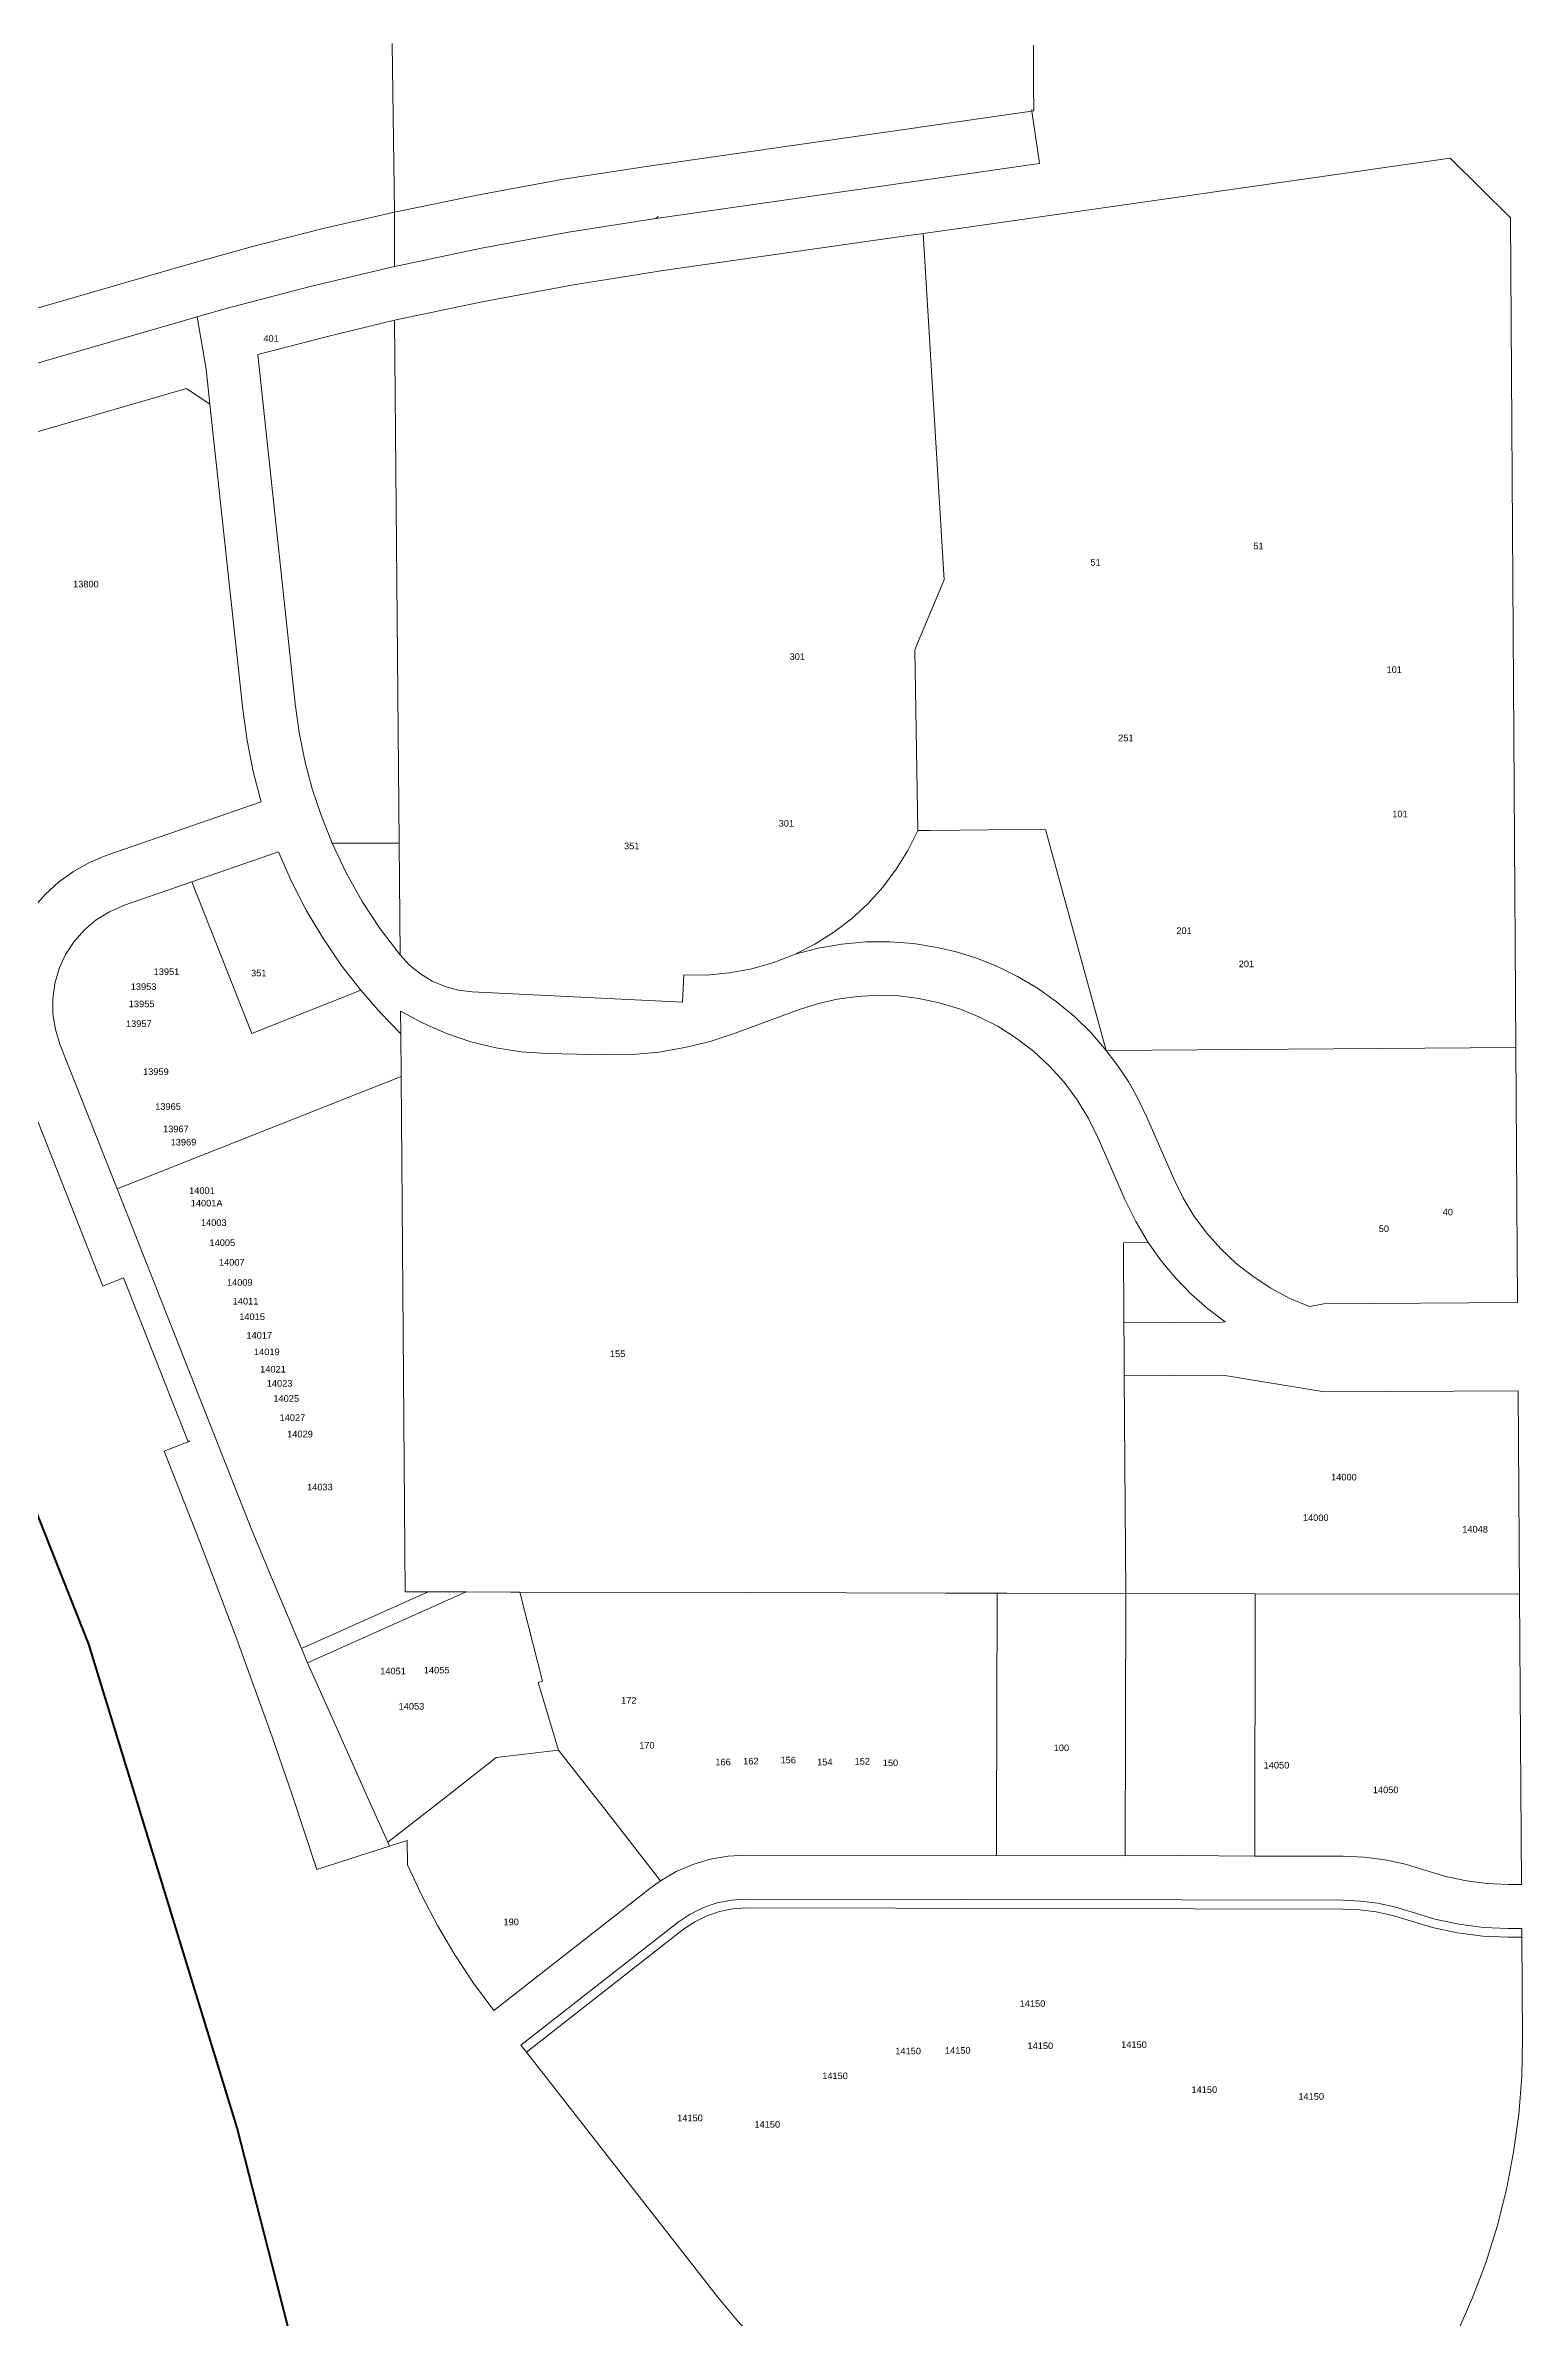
# Model space of a CAD drawing. Header units: feet. Extents: x 865220 to 5618803, y -2240498 to 1935234.
# Drawn here: x 2810563 to 2812239, y 965595 to 968175 of the extents above; entities that cross this region are included whole.
import ezdxf
from ezdxf.enums import TextEntityAlignment as Align

# ---------------------------------------------------------------- set-up
doc = ezdxf.new("R2010")
doc.units = ezdxf.units.FT
doc.header["$LTSCALE"] = 0.015
doc.header["$MEASUREMENT"] = 0
doc.layers.add('Dakota County Addresses', color=7, linetype='Continuous')
doc.layers.add('Dakota County Parcels', color=7, linetype='Continuous')
doc.layers.add('WORK BOUNDARY', color=110, linetype='Continuous', lineweight=40)
doc.styles.add('Dimensions 100', font='arial.ttf')

# ---------------------------------------------------------------- blocks, each defined once
blk = doc.blocks.new('ACMAP_ANN_TEMPLATE_Dakota County Addresses')
at = {"layer": 'Dakota County Addresses', "style": 'Dimensions 100'}
blk.add_attdef('DakotaCountyAddress', text='', height=50, dxfattribs=at).set_placement((0, 0), align=Align.CENTER)

msp = doc.modelspace()

# ---------------------------------------------------------------- linework, layer by layer
at = {"layer": 'Dakota County Parcels', "lineweight": 5}
for p, q in [((2810958.6, 967986.4), (2810956.3, 968177.8)), ((2811255.4, 967979.2), (2811690.7, 968041.5)), ((2812156.7, 968047.5), (2812225.1, 967980)), ((2810958.8, 967924.5), (2810958.6, 967986.4)), ((2811255.4, 967979.2), (2811258.1, 967981.3)), ((2812231.4, 967037.9), (2812225.1, 967980)), ((2811582.5, 967568.9), (2811558.6, 967962)), ((2810413.3, 967836.9), (2810718, 967925)), ((2810244.2, 967725.6), (2810734.7, 967867.4)), ((2810745.1, 967808), (2810734.7, 967867.4)), ((2810964.2, 967269.8), (2810958.9, 967863.8)), ((2810803.6, 967824.5), (2810846.2, 967428.1)), ((2810745.1, 967808), (2810749.3, 967768.2)), ((2810271.9, 967655.5), (2810722.9, 967785.9)), ((2810749.3, 967768.2), (2810722.9, 967785.9)), ((2810749.3, 967768.2), (2810786.5, 967421.7)), ((2811552.5, 967284.5), (2811549.3, 967489.3)), ((2810631.6, 967255.8), (2810807.3, 967316.9)), ((2811697.5, 967285.4), (2811766.5, 967034.8)), ((2810728.8, 967226.1), (2810827, 967260.2)), ((2810887.9, 967270), (2810964.2, 967269.8)), ((2810965.2, 967143.1), (2810964.2, 967269.8)), ((2810651.3, 967199.2), (2810728.8, 967226.1)), ((2810728.8, 967226.1), (2810796.8, 967054.1)), ((2810796.8, 967054.1), (2810920.5, 967103)), ((2811047.1, 967101.3), (2811285.6, 967089.4)), ((2811285.6, 967089.4), (2811287.1, 967120.4)), ((2810966.1, 967053.5), (2810965.7, 967079.4)), ((2811345.2, 967054.2), (2811416, 967080.5)), ((2810966.4, 967005), (2810966.1, 967053.5)), ((2810579.1, 967041.7), (2810644, 966877.6)), ((2811131.6, 967031.2), (2811199.7, 967029.7)), ((2811766.5, 967034.8), (2812231.4, 967037.9)), ((2812233.4, 966748.4), (2812231.4, 967037.9)), ((2810644, 966877.6), (2810966.4, 967005)), ((2810967.6, 966859.9), (2810966.4, 967005)), ((2810554.4, 966953.3), (2810627.9, 966767.3)), ((2811812.4, 966959.1), (2811842.7, 966889.6)), ((2811757.4, 966935.2), (2811787.7, 966865.6)), ((2810644, 966877.6), (2810797.8, 966488.4)), ((2810967.6, 966859.9), (2810971, 966420.1)), ((2811786, 966816.4), (2811814.2, 966816.5)), ((2811786.6, 966725.5), (2811786, 966816.4)), ((2810627.9, 966767.3), (2810651.2, 966776.5)), ((2810651.2, 966776.5), (2810724.7, 966590.5)), ((2812013.4, 966746.9), (2811997.2, 966744)), ((2812233.4, 966748.4), (2812013.4, 966746.9)), ((2811786.6, 966725.5), (2811898.6, 966726.1)), ((2811786.8, 966695.5), (2811786.6, 966725.5)), ((2811901.5, 966726.7), (2811898.6, 966726.1)), ((2811787, 966665.5), (2811786.8, 966695.5)), ((2811787, 966665.5), (2811898.9, 966666.2)), ((2811788.6, 966418.3), (2811787, 966665.5)), ((2811898.9, 966666.2), (2812014, 966647)), ((2812014, 966647), (2812234, 966648.4)), ((2812235.6, 966417.4), (2812234, 966648.4)), ((2810697.3, 966579.7), (2810724.7, 966590.5)), ((2810724.7, 966590.5), (2810726.5, 966591.4)), ((2810697.3, 966579.7), (2810737.9, 966477)), ((2810853.1, 966356), (2810997, 966420.1)), ((2810860.1, 966339.7), (2811040.2, 966420)), ((2810997, 966420.1), (2810971, 966420.1)), ((2811040.2, 966420), (2810997, 966420.1)), ((2811126.9, 966318.7), (2811100.9, 966419.9)), ((2811788, 966120.5), (2811788.6, 966418.3)), ((2811935.6, 966418), (2811788.6, 966418.3)), ((2811935, 966120.2), (2811935.6, 966418)), ((2811935.6, 966418), (2812235.6, 966417.4)), ((2812235.6, 966417.4), (2812237.9, 966088)), ((2810853.1, 966356), (2810860.1, 966339.7)), ((2811126.9, 966318.7), (2811121.7, 966317.4)), ((2811121.7, 966317.4), (2811145, 966240.5)), ((2811074.3, 966232.1), (2811145, 966240.5)), ((2810951.1, 966135.8), (2810953, 966131.5)), ((2810953, 966131.5), (2810973.1, 966137.9)), ((2810973.1, 966137.9), (2810973.4, 966110.3)), ((2811357.9, 966121.4), (2811642, 966120.8)), ((2811642, 966120.8), (2811788, 966120.5)), ((2811788, 966120.5), (2811852.8, 966120.8)), ((2811852.8, 966120.8), (2811935, 966120.2)), ((2811935, 966120.2), (2812035.4, 966120)), ((2811071.5, 965944.8), (2811249.9, 966084.4)), ((2811260.8, 966092.2), (2811249.9, 966084.4)), ((2811357.7, 966071.4), (2811852.7, 966070.4)), ((2811852.7, 966070.4), (2812035.3, 966070)), ((2812222.7, 966088.1), (2812237.9, 966088)), ((2811102.2, 965905.4), (2811280.7, 966045)), ((2811357.7, 966061.4), (2812035.3, 966060)), ((2811108.4, 965897.5), (2811286.9, 966037.1)), ((2812222.6, 966038.1), (2812238.1, 966038)), ((2812222.6, 966028.1), (2812238.1, 966028)), ((2812238.1, 966028), (2812238.1, 966038)), ((2812238.9, 965913.4), (2812238.1, 966028)), ((2811102.2, 965905.4), (2811108.4, 965897.5)), ((2811108.4, 965897.5), (2811325.5, 965619.9))]:
    msp.add_line(p, q, dxfattribs=at)
for points in [[(2811684.3, 968101.2), (2811684.1, 968130.8), (2811683.9, 968175.9)], [(2811246.9, 968038.6), (2811682.2, 968100.9), (2811684.3, 968101.2)], [(2811690.7, 968041.5), (2811682.2, 968100.9), (2811681.9, 968102.7)], [(2811246.9, 968038.6), (2811150.4, 968023.6), (2811054.3, 968006.1), (2810958.6, 967986.4)], [(2811558.6, 967962), (2811591.4, 967966.7), (2812156.7, 968047.5)], [(2810958.6, 967986.4), (2810878, 967967.6), (2810797.8, 967947.1), (2810718, 967925)], [(2810958.8, 967924.5), (2810959.2, 967924.6), (2811057.5, 967945.2), (2811156.2, 967963.5), (2811255.4, 967979.2)], [(2811263.8, 967919.9), (2811525.9, 967957.3), (2811558.6, 967962)], [(2810734.7, 967867.4), (2810767.8, 967876.8), (2810863, 967901.9), (2810958.8, 967924.5)], [(2811263.8, 967919.9), (2811161.8, 967903.6), (2811060.1, 967884.9), (2810958.9, 967863.8)], [(2810958.9, 967863.8), (2810881.2, 967844.6), (2810803.6, 967824.5)], [(2811549.3, 967489.3), (2811553.6, 967499.7), (2811582.5, 967568.9)], [(2810786.5, 967421.7), (2810791.4, 967386.4), (2810798.3, 967351.4), (2810807.3, 967316.9)], [(2810846.2, 967428.1), (2810850.7, 967395.6), (2810857.1, 967363.4), (2810865.5, 967331.7), (2810875.8, 967300.5), (2810887.9, 967270)], [(2811413.3, 967144.1), (2811435.8, 967155.5), (2811457.3, 967168.9), (2811477.4, 967184.2), (2811496, 967201.3), (2811512.9, 967220.1), (2811528.1, 967240.3), (2811541.3, 967261.8), (2811552.5, 967284.5)], [(2811552.5, 967284.5), (2811566.7, 967284.5), (2811632.8, 967285), (2811697.5, 967285.4)], [(2810631.6, 967255.8), (2810612.5, 967247.9), (2810594.4, 967237.9), (2810577.5, 967225.8), (2810562.2, 967211.8), (2810548.6, 967196.2), (2810536.8, 967179.2), (2810527.1, 967160.9), (2810519.6, 967141.6), (2810514.3, 967121.5), (2810511.4, 967101), (2810510.8, 967080.3), (2810512.6, 967059.7), (2810516.8, 967039.4), (2810523.3, 967019.7)], [(2810827, 967260.2), (2810841.8, 967226.6), (2810858.6, 967193.9), (2810877.4, 967162.4), (2810898, 967132), (2810920.5, 967103)], [(2810887.9, 967270), (2810903.9, 967236.4), (2810922.2, 967203.9), (2810942.7, 967172.7), (2810965.2, 967143.1)], [(2810651.3, 967199.2), (2810635.2, 967192.2), (2810620.2, 967182.9), (2810606.8, 967171.6), (2810595.2, 967158.4), (2810585.6, 967143.7), (2810578.3, 967127.7), (2810573.4, 967110.8), (2810571, 967093.4), (2810571.1, 967075.8), (2810573.9, 967058.5), (2810579.1, 967041.7)], [(2811766.5, 967034.8), (2811749.2, 967054.7), (2811730.3, 967073.1), (2811710.1, 967090), (2811688.6, 967105.2), (2811665.9, 967118.7), (2811642.2, 967130.3), (2811620.3, 967139), (2811597.7, 967146.2), (2811574.8, 967151.7), (2811547.9, 967156), (2811520.8, 967158.1), (2811493.6, 967157.9), (2811466.4, 967155.5), (2811439.6, 967150.9), (2811413.3, 967144.1)], [(2810965.2, 967143.1), (2810975.9, 967131.5), (2810988.1, 967121.5), (2811001.6, 967113.4), (2811016.2, 967107.2), (2811031.4, 967103.1), (2811047.1, 967101.3)], [(2811287.1, 967120.4), (2811313, 967120.3), (2811338.8, 967122.7), (2811364.3, 967127.5), (2811389.2, 967134.6), (2811413.3, 967144.1)], [(2810920.5, 967103), (2810942.6, 967077.6), (2810966.1, 967053.5)], [(2811131.6, 967031.2), (2811102.6, 967033.1), (2811073.8, 967037.6), (2811045.5, 967044.5), (2811017.9, 967053.8), (2810991.3, 967065.5), (2810965.7, 967079.4)], [(2811416, 967080.5), (2811438.3, 967087.7), (2811461.1, 967092.9), (2811484.2, 967096.1), (2811507.5, 967097.3), (2811530.9, 967096.5), (2811554, 967093.7), (2811576.9, 967088.9), (2811599.8, 967081.9), (2811622, 967072.9), (2811643.3, 967062.1), (2811664.2, 967048.8), (2811683.9, 967033.7), (2811702.1, 967016.9), (2811718.7, 966998.5), (2811733.5, 966978.6), (2811746.4, 966957.4), (2811757.4, 966935.2)], [(2811345.2, 967054.2), (2811317, 967045), (2811288.2, 967037.9), (2811258.9, 967032.9), (2811229.4, 967030.2), (2811199.7, 967029.7)], [(2811766.5, 967034.8), (2811779.8, 967017.1), (2811792, 966998.5), (2811802.8, 966979.2), (2811812.4, 966959.1)], [(2811842.7, 966889.6), (2811853.3, 966867.8), (2811865.9, 966847.1), (2811880.3, 966827.6), (2811896.4, 966809.5), (2811914, 966792.9), (2811933.1, 966777.9), (2811953.4, 966764.7), (2811974.8, 966753.3), (2811997.2, 966744)], [(2811787.7, 966865.6), (2811799.9, 966840.5), (2811814.2, 966816.5)], [(2811814.2, 966816.5), (2811828.8, 966796), (2811845, 966776.6), (2811862.5, 966758.6), (2811881.4, 966741.9), (2811901.5, 966726.7)], [(2810797.8, 966488.4), (2810825.2, 966422.1), (2810853.1, 966356)], [(2810870.5, 966105.1), (2810843.1, 966188.4), (2810820, 966255.4), (2810780, 966366.6), (2810737.9, 966477)], [(2811100.9, 966419.9), (2811090.7, 966419.9), (2811040.2, 966420)], [(2811642.6, 966418.7), (2811587.5, 966418.8), (2811584.8, 966418.8), (2811358.5, 966419.3), (2811100.9, 966419.9)], [(2811642, 966120.8), (2811642, 966151.4), (2811642.6, 966418.7)], [(2811788.6, 966418.3), (2811653.5, 966418.6), (2811650.8, 966418.6), (2811642.6, 966418.7)], [(2810860.1, 966339.7), (2810899.3, 966251.9), (2810929.4, 966184.4), (2810951.1, 966135.8)], [(2810951.1, 966135.8), (2811008.6, 966180.7), (2811074.3, 966232.1)], [(2811145, 966240.5), (2811198.5, 966171.9), (2811260.8, 966092.2)], [(2810870.5, 966105.1), (2810919.8, 966120.9), (2810953, 966131.5)], [(2811357.9, 966121.4), (2811337.3, 966120.2), (2811317.1, 966116.7), (2811297.4, 966110.8), (2811278.6, 966102.6), (2811260.8, 966092.2)], [(2812129.1, 966104), (2812106.2, 966110.9), (2812082.9, 966115.9), (2812059.2, 966119), (2812035.4, 966120)], [(2810973.4, 966110.3), (2810989.7, 966075.4), (2811007.7, 966041.3), (2811027.3, 966008.1), (2811048.6, 965975.9), (2811071.5, 965944.8)], [(2812129.1, 966104), (2812151.9, 966097.1), (2812175.2, 966092.2), (2812198.9, 966089.1), (2812222.7, 966088.1)], [(2811357.7, 966071.4), (2811341.2, 966070.3), (2811324.9, 966067.1), (2811309.3, 966061.7), (2811294.4, 966054.3), (2811280.7, 966045)], [(2812112.6, 966056.8), (2812093.8, 966062.5), (2812074.5, 966066.6), (2812055, 966069.1), (2812035.3, 966070)], [(2811357.7, 966061.4), (2811342.5, 966060.4), (2811327.6, 966057.4), (2811313.1, 966052.5), (2811299.5, 966045.7), (2811286.9, 966037.1)], [(2812109.3, 966047.4), (2812091.3, 966052.8), (2812072.8, 966056.8), (2812054.1, 966059.2), (2812035.3, 966060)], [(2812109.3, 966047.4), (2812136.9, 966039), (2812165.2, 966033), (2812193.8, 966029.4), (2812222.6, 966028.1)], [(2812112.6, 966056.8), (2812139.4, 966048.7), (2812166.8, 966042.9), (2812194.6, 966039.3), (2812222.6, 966038.1)], [(2812144.8, 965539.7), (2812164.4, 965578.2), (2812181.9, 965617.8), (2812197.1, 965658.3), (2812210, 965699.6), (2812220.6, 965741.6), (2812228.8, 965784.1), (2812234.6, 965827), (2812238, 965870.1), (2812238.9, 965913.4)], [(2811325.5, 965619.9), (2811348.1, 965592.5), (2811372.2, 965566.3), (2811397.6, 965541.3)]]:
    msp.add_lwpolyline(points, dxfattribs=at)
at = {"layer": 'WORK BOUNDARY', "ltscale": 50, "flags": 128}
msp.add_lwpolyline([(2804166.5, 965487.1), (2805906.8, 965519.8), (2806966.9, 965560.7), (2809646.5, 965540.4), (2810561.4, 965418.8), (2810895.5, 965359.8), (2810780.4, 965811.8), (2810612, 966360.8), (2810098.2, 967658.1), (2809877.1, 967567.5), (2809652.4, 967541.7), (2809650.5, 967618.5), (2809641.4, 968182.8), (2808970, 968157.5), (2808539.3, 967891.8), (2808448.2, 967596.3), (2808366.1, 967565.8), (2807960.7, 967458), (2807836.8, 967383.2), (2807678.5, 967582)], dxfattribs=at)

# ---------------------------------------------------------------- block references
at = {"layer": 'Dakota County Addresses', "lineweight": 5, "xscale": 0.15, "yscale": 0.15, "zscale": 0.15}
for p, values in [((2810818.7, 967839.1), {'DakotaCountyAddress': '401'}), ((2811754.4, 967585.1), {'DakotaCountyAddress': '51'}), ((2811939.2, 967603.5), {'DakotaCountyAddress': '51'}), ((2810608.6, 967560.3), {'DakotaCountyAddress': '13800'}), ((2811415.9, 967478), {'DakotaCountyAddress': '301'}), ((2812093.3, 967463.2), {'DakotaCountyAddress': '101'}), ((2811788.7, 967385.7), {'DakotaCountyAddress': '251'}), ((2812099.9, 967299.3), {'DakotaCountyAddress': '101'}), ((2811403.5, 967288.7), {'DakotaCountyAddress': '301'}), ((2811228, 967263), {'DakotaCountyAddress': '351'}), ((2811854.8, 967166.9), {'DakotaCountyAddress': '201'}), ((2810700, 967120.3), {'DakotaCountyAddress': '13951'}), ((2810804.7, 967118.8), {'DakotaCountyAddress': '351'}), ((2811925.6, 967129.2), {'DakotaCountyAddress': '201'}), ((2810674, 967103.4), {'DakotaCountyAddress': '13953'}), ((2810671.8, 967083.8), {'DakotaCountyAddress': '13955'}), ((2810668.6, 967061.3), {'DakotaCountyAddress': '13957'}), ((2810688, 967006.9), {'DakotaCountyAddress': '13959'}), ((2810701.8, 966967.3), {'DakotaCountyAddress': '13965'}), ((2810710.7, 966941.8), {'DakotaCountyAddress': '13967'}), ((2810719.3, 966926.8), {'DakotaCountyAddress': '13969'}), ((2810740.3, 966871.8), {'DakotaCountyAddress': '14001'}), ((2810745.6, 966857.6), {'DakotaCountyAddress': '14001A'}), ((2810753.7, 966835.5), {'DakotaCountyAddress': '14003'}), ((2812154.1, 966847.4), {'DakotaCountyAddress': '40'}), ((2810763.4, 966812.7), {'DakotaCountyAddress': '14005'}), ((2812081.6, 966828.6), {'DakotaCountyAddress': '50'}), ((2810774.1, 966790.4), {'DakotaCountyAddress': '14007'}), ((2810783.2, 966767.6), {'DakotaCountyAddress': '14009'}), ((2810789.7, 966746.3), {'DakotaCountyAddress': '14011'}), ((2810797.2, 966728.7), {'DakotaCountyAddress': '14015'}), ((2810805.3, 966707.5), {'DakotaCountyAddress': '14017'}), ((2810813.9, 966688.8), {'DakotaCountyAddress': '14019'}), ((2811212, 966686.6), {'DakotaCountyAddress': '155'}), ((2810820.9, 966669.1), {'DakotaCountyAddress': '14021'}), ((2810828.4, 966653), {'DakotaCountyAddress': '14023'}), ((2810835.9, 966635.9), {'DakotaCountyAddress': '14025'}), ((2810842.9, 966614.1), {'DakotaCountyAddress': '14027'}), ((2810851.5, 966595.5), {'DakotaCountyAddress': '14029'}), ((2810874.1, 966535.3), {'DakotaCountyAddress': '14033'}), ((2812036.2, 966546.6), {'DakotaCountyAddress': '14000'}), ((2812004.2, 966500.5), {'DakotaCountyAddress': '14000'}), ((2812185.1, 966487.4), {'DakotaCountyAddress': '14048'}), ((2810957.1, 966326.4), {'DakotaCountyAddress': '14051'}), ((2811006.6, 966327.5), {'DakotaCountyAddress': '14055'}), ((2811224.7, 966293.2), {'DakotaCountyAddress': '172'}), ((2810978, 966286.5), {'DakotaCountyAddress': '14053'}), ((2811245.2, 966242.2), {'DakotaCountyAddress': '170'}), ((2811331.6, 966223.2), {'DakotaCountyAddress': '166'}), ((2811363.2, 966224.2), {'DakotaCountyAddress': '162'}), ((2811405.6, 966225.4), {'DakotaCountyAddress': '156'}), ((2811447.1, 966223.2), {'DakotaCountyAddress': '154'}), ((2811489.7, 966224), {'DakotaCountyAddress': '152'}), ((2811521.6, 966222.3), {'DakotaCountyAddress': '150'}), ((2811715.6, 966239.3), {'DakotaCountyAddress': '100'}), ((2811959.7, 966219.6), {'DakotaCountyAddress': '14050'}), ((2812083.6, 966191.6), {'DakotaCountyAddress': '14050'}), ((2811091.2, 966041.7), {'DakotaCountyAddress': '190'}), ((2811682.8, 965949), {'DakotaCountyAddress': '14150'}), ((2811541.7, 965895.1), {'DakotaCountyAddress': '14150'}), ((2811598, 965895.8), {'DakotaCountyAddress': '14150'}), ((2811691.7, 965901.1), {'DakotaCountyAddress': '14150'}), ((2811798, 965902.4), {'DakotaCountyAddress': '14150'}), ((2811458.7, 965867), {'DakotaCountyAddress': '14150'}), ((2811877.8, 965851.3), {'DakotaCountyAddress': '14150'}), ((2811999.1, 965843.6), {'DakotaCountyAddress': '14150'}), ((2811294.1, 965819.2), {'DakotaCountyAddress': '14150'}), ((2811381.8, 965811.9), {'DakotaCountyAddress': '14150'})]:
    msp.add_blockref('ACMAP_ANN_TEMPLATE_Dakota County Addresses', p, dxfattribs=at).add_auto_attribs(values)

doc.saveas('drawing.dxf')
